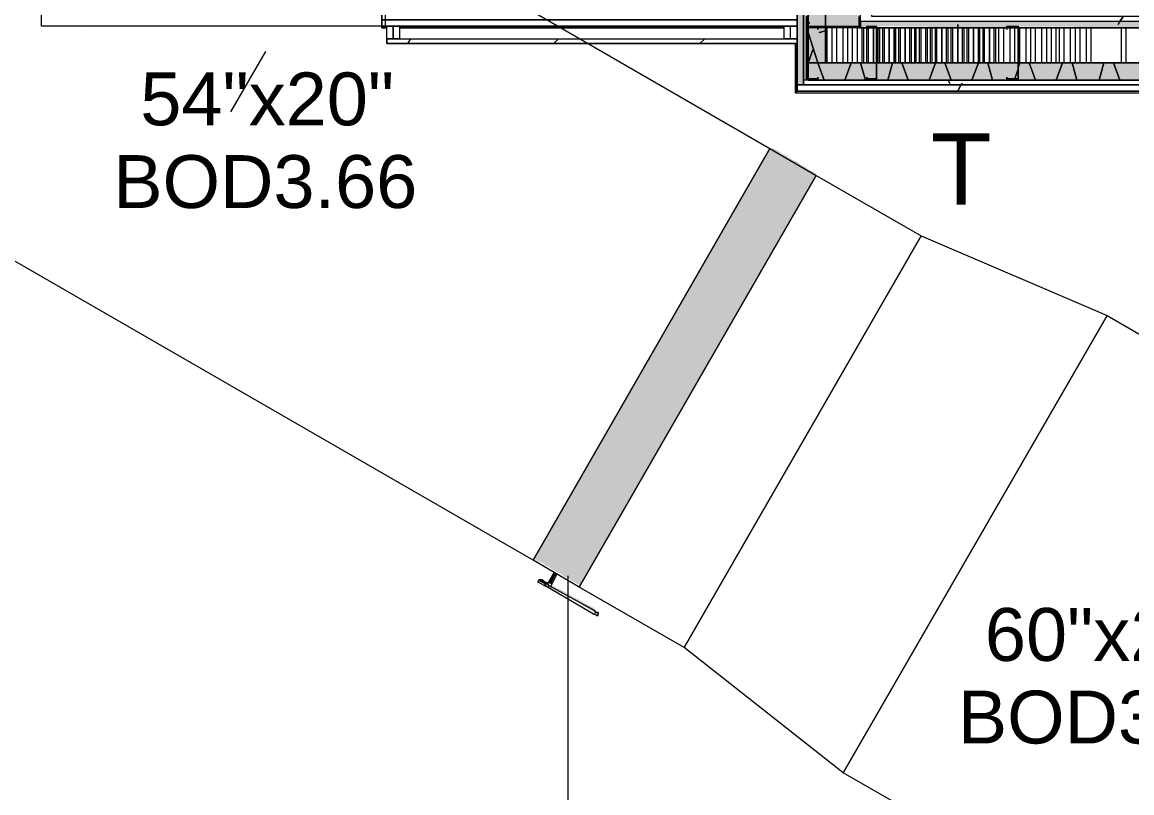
# Model space of a CAD drawing. Header units: metres. Extents: x 39 to 278, y -7 to 151.
# Drawn here: x 49.165 to 52.363, y 40.619 to 42.842 of the extents above; entities that cross this region are included whole.
import ezdxf

# ---------------------------------------------------------------- set-up
doc = ezdxf.new("R2010")
doc.units = ezdxf.units.M
doc.layers.add('HVAC - Ductos', color=5, linetype='Continuous', lineweight=50)
doc.layers.add('PDF_Geometry', color=7, linetype='Continuous', true_color=0xaaaaaa)
doc.layers.add('PDF_Solid Fills', color=7, linetype='Continuous', true_color=0xffffff)
doc.layers.add('PDF_Text', color=7, linetype='Continuous')
doc.styles.add('PDF Helvetica', font='')
doc.styles.get('PDF Helvetica').set_extended_font_data('Helvetica')

msp = doc.modelspace()

# ---------------------------------------------------------------- hatches: boundary and pattern name
at = {"layer": 'HVAC - Ductos', "lineweight": 0, "transparency": 33554559}
msp.add_hatch(color=256, dxfattribs=at).paths.add_polyline_path([(51.3204, 42.4776), (51.3158, 42.473), (51.3067, 42.4547), (51.3021, 42.4501), (51.2883, 42.4225), (51.2837, 42.4179), (51.27, 42.3905), (51.2654, 42.3859), (51.2517, 42.3584), (51.2471, 42.3538), (51.2333, 42.3263), (51.2288, 42.3217), (51.2196, 42.3034), (51.215, 42.2988), (51.2013, 42.2713), (51.1967, 42.2667), (51.1829, 42.2392), (51.1783, 42.2347), (51.1645, 42.2072), (51.16, 42.2026), (51.1463, 42.1751), (51.1417, 42.1705), (51.1279, 42.1429), (51.1233, 42.1384), (51.1141, 42.1201), (51.1096, 42.1155), (51.0958, 42.088), (51.0913, 42.0834), (51.0775, 42.0559), (51.0729, 42.0513), (51.0592, 42.0238), (51.0546, 42.0192), (51.0408, 41.9917), (51.0363, 41.9871), (51.0271, 41.9688), (51.0225, 41.9642), (51.0087, 41.9367), (51.0041, 41.9322), (50.9904, 41.9047), (50.9858, 41.9001), (50.9721, 41.8725), (50.9675, 41.8679), (50.9538, 41.8405), (50.9492, 41.8359), (50.9354, 41.8084), (50.9308, 41.8038), (50.9217, 41.7855), (50.9171, 41.7809), (50.9033, 41.7534), (50.8987, 41.7488), (50.885, 41.7213), (50.8804, 41.7167), (50.8667, 41.6892), (50.8621, 41.6847), (50.8483, 41.6572), (50.8437, 41.6526), (50.8346, 41.6342), (50.83, 41.6296), (50.8162, 41.6021), (50.8117, 41.5975), (50.7979, 41.5701), (50.7933, 41.5655), (50.7796, 41.538), (50.775, 41.5334), (50.7612, 41.5059), (50.7567, 41.5013), (50.7429, 41.4738), (50.7383, 41.4692), (50.7291, 41.4509), (50.7245, 41.4463), (50.7108, 41.4188), (50.7062, 41.4142), (50.6925, 41.3867), (50.6879, 41.3822), (50.6742, 41.3546), (50.6696, 41.3501), (50.6558, 41.3225), (50.6512, 41.3179), (50.6421, 41.2996), (50.6375, 41.2951), (50.665, 41.2813), (50.6696, 41.2768), (50.6879, 41.2676), (50.6925, 41.263), (50.7199, 41.2492), (50.7245, 41.2446), (50.7429, 41.2355), (50.7475, 41.2309), (50.7749, 41.2172), (50.775, 41.2172), (50.775, 41.2217), (50.7842, 41.2401), (50.7887, 41.2446), (50.8025, 41.2722), (50.8071, 41.2768), (50.8208, 41.3042), (50.8254, 41.3088), (50.8391, 41.3363), (50.8437, 41.3409), (50.8575, 41.3684), (50.8621, 41.373), (50.8713, 41.3913), (50.8758, 41.3959), (50.8895, 41.4234), (50.8941, 41.428), (50.9079, 41.4555), (50.9125, 41.4601), (50.9263, 41.4875), (50.9308, 41.4921), (50.9446, 41.5196), (50.9492, 41.5242), (50.9629, 41.5518), (50.9675, 41.5563), (50.9767, 41.5746), (50.9813, 41.5792), (50.995, 41.6067), (50.9995, 41.6113), (51.0133, 41.6388), (51.0179, 41.6434), (51.0317, 41.6709), (51.0363, 41.6755), (51.05, 41.703), (51.0546, 41.7076), (51.0637, 41.7259), (51.0683, 41.7305), (51.0821, 41.758), (51.0867, 41.7625), (51.1004, 41.7901), (51.105, 41.7947), (51.1187, 41.8222), (51.1233, 41.8268), (51.1371, 41.8542), (51.1417, 41.8588), (51.1554, 41.8863), (51.16, 41.8909), (51.1691, 41.9092), (51.1737, 41.9138), (51.1875, 41.9413), (51.1921, 41.9459), (51.2058, 41.9734), (51.2104, 41.978), (51.2242, 42.0055), (51.2288, 42.0101), (51.2425, 42.0375), (51.2471, 42.0421), (51.2563, 42.0605), (51.2608, 42.0651), (51.2745, 42.0926), (51.2791, 42.0972), (51.2929, 42.1247), (51.2975, 42.1292), (51.3113, 42.1567), (51.3158, 42.1613), (51.3296, 42.1888), (51.3342, 42.1934), (51.3479, 42.2209), (51.3525, 42.2255), (51.3617, 42.2438), (51.3663, 42.2484), (51.38, 42.2759), (51.3846, 42.2805), (51.3983, 42.308), (51.4029, 42.3125), (51.4167, 42.3401), (51.4213, 42.3447), (51.435, 42.3722), (51.4395, 42.3768), (51.4533, 42.4042), (51.4487, 42.4088), (51.4304, 42.4179), (51.4258, 42.4225), (51.4075, 42.4317), (51.4029, 42.4363), (51.3754, 42.4501), (51.3708, 42.4547), (51.3525, 42.4638), (51.3479, 42.4684), (51.3296, 42.4776)])
at = {"layer": 'PDF_Solid Fills', "lineweight": 0, "transparency": 33554559}
h = msp.add_hatch(color=256, dxfattribs=at)
h.paths.add_polyline_path([(51.3983, 44.9297), (51.4166, 44.9297), (51.4166, 46.7951), (51.3983, 46.7951)])
h.paths.add_polyline_path([(51.4166, 44.5997), (51.3983, 44.5997), (51.3983, 42.6609), (51.4166, 42.6609)])
h = msp.add_hatch(color=256, dxfattribs=at)
h.paths.add_polyline_path([(51.3983, 44.9297), (51.4166, 44.9297), (51.4166, 46.7951), (51.3983, 46.7951)])
h.paths.add_polyline_path([(51.4166, 44.5997), (51.3983, 44.5997), (51.3983, 42.6609), (51.4166, 42.6609)])
h = msp.add_hatch(color=256, dxfattribs=at)
h.paths.add_polyline_path([(51.4167, 44.9297), (51.4304, 44.9297), (51.4304, 46.6255), (51.4258, 46.6301), (51.4304, 46.7811), (51.4304, 46.7814), (51.4167, 46.7814)])
h.paths.add_polyline_path([(51.4167, 42.6747), (51.4258, 42.6792), (51.4304, 42.8257), (51.4304, 42.8259), (51.4258, 42.8305), (51.4304, 44.5971), (51.4304, 44.5997), (51.4167, 44.5997)])
h = msp.add_hatch(color=256, dxfattribs=at)
h.paths.add_polyline_path([(51.4167, 44.9297), (51.4304, 44.9297), (51.4304, 46.6255), (51.4258, 46.6301), (51.4304, 46.7766), (51.4304, 46.7768), (51.4167, 46.7768)])
h.paths.add_polyline_path([(51.4167, 42.6747), (51.4258, 42.6792), (51.4304, 42.8257), (51.4304, 42.8259), (51.4258, 42.8305), (51.4304, 44.5971), (51.4304, 44.5997), (51.4167, 44.5997), (51.4167, 42.6747)])
h = msp.add_hatch(color=256, dxfattribs=at)
h.paths.add_polyline_path([(51.4304, 46.1947), (51.4808, 46.1947), (51.4808, 46.7309), (51.4304, 46.7309)])
h.paths.add_polyline_path([(51.4304, 44.1643), (51.4808, 44.1643), (51.4808, 44.5997), (51.4304, 44.5997)])
h.paths.add_polyline_path([(51.4304, 42.8305), (51.4808, 42.8305), (51.4808, 44.1597), (51.4304, 44.1597)])
h.paths.add_polyline_path([(51.4808, 42.8259), (51.4304, 42.8259), (51.4304, 42.7251), (51.4808, 42.7251)])
h.paths.add_polyline_path([(51.4304, 44.9297), (51.4808, 44.9297), (51.4808, 46.1901), (51.4304, 46.1901)])
h = msp.add_hatch(color=256, dxfattribs=at)
h.paths.add_polyline_path([(51.4304, 46.1947), (51.4808, 46.1947), (51.4808, 46.7309), (51.4304, 46.7309)])
h.paths.add_polyline_path([(51.4304, 44.1643), (51.4808, 44.1643), (51.4808, 44.5997), (51.4304, 44.5997)])
h.paths.add_polyline_path([(51.4304, 42.8305), (51.4808, 42.8305), (51.4808, 44.1597), (51.4304, 44.1597)])
h.paths.add_polyline_path([(51.4808, 42.8259), (51.4304, 42.8259), (51.4304, 42.7251), (51.4808, 42.7251)])
h.paths.add_polyline_path([(51.4304, 44.9297), (51.4808, 44.9297), (51.4808, 46.1901), (51.4304, 46.1901)])
h = msp.add_hatch(color=256, dxfattribs=at)
h.paths.add_polyline_path([(51.5817, 44.9297), (51.5817, 46.6255), (51.4808, 46.6255), (51.4808, 44.9297)])
h.paths.add_polyline_path([(51.4808, 42.8305), (51.5771, 42.8305), (51.5816, 42.8259), (51.5817, 42.8259), (51.5817, 44.5997), (51.4808, 44.5997)])
h = msp.add_hatch(color=256, dxfattribs=at)
h.paths.add_polyline_path([(51.5817, 44.9297), (51.5817, 46.6255), (51.4808, 46.6255), (51.4808, 44.9297)])
h.paths.add_polyline_path([(51.5817, 44.5997), (51.4808, 44.5997), (51.4808, 42.8305), (51.5817, 42.8305)])
h = msp.add_hatch(color=256, dxfattribs=at)
h.paths.add_polyline_path([(51.4579, 42.8259), (51.4579, 42.8305), (51.4258, 42.8305)])
h.paths.add_polyline_path([(51.4579, 42.6747), (51.4579, 42.6792), (51.4258, 42.6792)])
for color, points in [(256, [(53.25, 42.8305), (53.6276, 42.8259), (53.6305, 42.8259), (53.6305, 42.8305), (53.6579, 42.8305), (54.0309, 42.8259), (54.0338, 42.8259), (54.0338, 42.8305), (54.0659, 42.8305), (54.316, 42.8259), (54.3179, 42.8259), (54.3179, 42.8443), (51.5817, 42.8443), (51.5817, 42.8259), (51.5818, 42.8259), (51.6, 42.8305), (51.6092, 42.8305), (53.2103, 42.8259), (53.2225, 42.8259), (53.2225, 42.8305)]), (256, [(52.4113, 42.8259), (52.4113, 42.8305), (52.4387, 42.8305), (53.2166, 42.8259), (53.2225, 42.8259), (53.2225, 42.8305), (53.25, 42.8305), (54.0278, 42.8259), (54.0338, 42.8259), (54.0338, 42.8305), (54.0659, 42.8305), (54.316, 42.8259), (54.3179, 42.8259), (54.3179, 42.8443), (51.5817, 42.8443), (51.5817, 42.8259), (51.5818, 42.8259), (51.6, 42.8305), (51.6092, 42.8305), (52.0003, 42.8259), (52.0033, 42.8259), (52.0033, 42.8305), (52.0354, 42.8305), (52.4084, 42.8259)]), (256, [(51.4344, 42.6747), (53.6259, 42.6792), (53.6305, 42.6792), (54.4722, 42.6747), (54.4738, 42.6747), (54.4738, 42.7251), (51.4304, 42.7251), (51.4304, 42.6747)]), (1, [(50.6971, 41.2538), (50.6925, 41.2492), (50.6833, 41.2309), (50.6788, 41.2263), (50.6879, 41.2217), (50.6924, 41.2172), (50.6925, 41.2172), (50.6925, 41.2263), (50.7062, 41.2538)]), (1, [(50.6558, 41.2355), (50.6512, 41.2309), (50.6696, 41.2217), (50.6833, 41.2171), (50.6833, 41.2171), (50.6833, 41.2217), (50.6788, 41.2263), (50.6696, 41.2309), (50.665, 41.2355)]), (1, [(50.7291, 41.1988), (50.6925, 41.2171), (50.6788, 41.2171), (50.6879, 41.2125), (50.7245, 41.1942), (50.7291, 41.1896), (50.7658, 41.1713), (50.7704, 41.1667), (50.7796, 41.1621), (50.7842, 41.1576), (50.7933, 41.153), (50.7979, 41.1484), (50.8162, 41.1392), (50.8162, 41.1484), (50.8117, 41.153), (50.775, 41.1713), (50.7704, 41.1759), (50.7337, 41.1942)])]:
    msp.add_hatch(color=color, dxfattribs=at).paths.add_polyline_path(points)
h = msp.add_hatch(color=256, dxfattribs=at)
h.paths.add_polyline_path([(52.0033, 42.8305), (52.0354, 42.8259), (52.0354, 42.8305)])
h.paths.add_polyline_path([(52.0354, 42.6792), (52.0033, 42.6792), (52.0354, 42.6747)])

# ---------------------------------------------------------------- linework, layer by layer
at = {"layer": 'HVAC - Ductos', "lineweight": 0}
for points in [[(48.6254, 44.0359), (51.3204, 42.4776), (50.6375, 41.2905), (47.9379, 42.8488)], [(51.3204, 42.4776), (51.4533, 42.3997), (50.7704, 41.2125), (50.6375, 41.2905)], [(51.4533, 42.3997), (51.7558, 42.2255), (51.0729, 41.0384), (50.7704, 41.2125)], [(51.5313, 40.6763), (51.0729, 41.0384), (51.7558, 42.2255), (52.2921, 41.9963)], [(52.9521, 41.6159), (53.1538, 41.5013), (52.3929, 40.1813), (51.5313, 40.6763), (52.2921, 41.9963), (52.4021, 41.9322), (52.4021, 41.9276), (52.9521, 41.6113), (53.0346, 41.7534), (52.4846, 42.0697), (52.4021, 41.9276), (52.9521, 41.6113)]]:
    msp.add_lwpolyline(points, close=True, dxfattribs=at)
for points in [[(49.3495, 42.8259), (49.3495, 42.8259)], [(49.7666, 42.583), (49.8675, 42.7572)], [(50.7383, 41.2446), (50.7383, 40.5113)]]:
    msp.add_lwpolyline(points, dxfattribs=at)
at = {"layer": 'PDF_Geometry', "lineweight": 0}
for points in [[(54.5059, 42.858), (54.5059, 42.6609), (54.5059, 42.6426), (51.3983, 42.6426), (54.5013, 42.6426), (54.5013, 42.6609), (54.5013, 42.858), (54.5013, 46.5935), (54.5013, 46.7951), (54.5013, 46.8135), (51.3983, 46.8135), (51.6917, 46.8135), (51.6917, 46.818), (51.3937, 46.818), (51.3937, 46.6759), (51.3937, 46.818), (51.3983, 46.8135), (51.3983, 46.7951)], [(51.4167, 44.5997), (51.4167, 42.858), (51.4167, 42.6747), (51.4167, 42.6609), (54.4875, 42.6609), (54.4875, 42.6747), (54.4875, 42.858), (54.4875, 46.5935), (54.4875, 46.7814), (54.4875, 46.7951), (51.4167, 46.7951), (51.4167, 46.7814), (51.4167, 46.5935), (51.4167, 44.9297), (51.4167, 44.5997), (51.3983, 44.5997), (51.6137, 44.5997), (51.6137, 44.9297), (51.6137, 44.5997)], [(51.3983, 44.6822), (49.3449, 44.6822), (51.3983, 44.6822), (51.3983, 44.7739), (49.3449, 44.7739), (49.3449, 44.7922), (51.3983, 44.7922), (51.3983, 44.6684), (49.3449, 44.6684), (49.3449, 42.9543), (50.2112, 42.9543), (50.2112, 42.8305), (49.2212, 42.8305), (49.2212, 42.9543), (49.2212, 46.6301), (49.3449, 46.6301), (50.2158, 46.6301), (50.2158, 46.6668), (50.2342, 46.6668), (50.2342, 46.6301)], [(54.3179, 42.8259), (51.5817, 42.8259), (51.5817, 42.8443), (51.5817, 42.858), (51.5817, 44.5997), (51.4808, 44.5997), (51.4808, 44.5676), (51.4808, 44.1643), (51.4808, 44.5676), (51.4808, 44.5997), (51.4808, 44.9297), (51.5817, 44.9297), (51.5817, 46.5935), (51.5817, 46.6118), (51.5817, 46.6255), (51.5954, 46.6255), (51.4808, 46.6255), (51.4808, 46.5935), (51.4808, 46.1901), (51.4808, 45.7868), (51.4808, 45.3789), (51.4808, 44.9755), (51.4808, 44.9297)], [(54.2859, 46.5935), (54.2859, 46.5981), (51.6137, 46.5981), (51.6137, 46.5935), (51.6137, 44.9297), (51.3983, 44.9297), (51.3983, 44.5997), (51.3983, 42.858), (51.3983, 42.6609), (51.3983, 42.6426), (51.3983, 42.6884), (51.3983, 42.6426), (51.3937, 42.638), (54.5105, 42.638), (54.5105, 42.7801)], [(52.4433, 42.7251), (52.8467, 42.7251), (53.2546, 42.7251), (53.6579, 42.7251), (54.0659, 42.7251), (54.3683, 42.7251), (54.3683, 42.8259), (51.5771, 42.8259), (51.5817, 42.8259), (51.5817, 44.5997), (51.5817, 44.9297)], [(51.4304, 42.6747), (54.4738, 42.6747), (54.4738, 42.6792), (54.4738, 42.6747), (51.4304, 42.6747), (51.4167, 42.6747), (51.4167, 44.5997), (51.4304, 44.5997), (51.4304, 44.5676), (51.4304, 44.1643)], [(51.4304, 42.8305), (51.4304, 42.9451), (51.4304, 43.3484), (51.4304, 43.7563), (51.4304, 44.1597)], [(51.4808, 44.1597), (51.4808, 43.7563), (51.4808, 43.3484), (51.4808, 42.9451), (51.4808, 42.8305)], [(51.3983, 42.858), (51.3983, 42.6609)], [(50.2021, 42.8305), (51.3983, 42.8305), (50.2021, 42.8305)], [(51.38, 42.7938), (51.3617, 42.7938), (51.3617, 42.8305), (51.38, 42.8305)], [(51.4258, 42.8305), (51.4258, 42.8305)], [(51.4258, 42.8259), (51.4258, 42.8259)], [(51.4304, 42.6792), (51.4304, 42.8259)], [(51.4579, 42.8213), (51.4579, 42.8213)], [(51.4808, 42.8259), (51.4808, 42.7251), (51.6275, 42.7251), (52.0354, 42.7251), (52.4387, 42.7251)], [(51.4854, 42.7251), (51.4854, 42.8259)], [(51.4992, 42.7251), (51.4992, 42.8259)], [(51.5129, 42.7251), (51.5129, 42.8259)], [(51.5313, 42.7251), (51.5313, 42.8259)], [(51.545, 42.7251), (51.545, 42.8259)], [(51.5587, 42.7251), (51.5587, 42.8259)], [(51.5725, 42.7251), (51.5725, 42.8259)], [(51.5771, 42.8305), (51.5771, 42.8305)], [(54.3179, 42.8443), (51.5817, 42.8443), (51.5817, 42.8259), (54.3179, 42.8259)], [(51.5863, 42.7251), (51.5863, 42.8259)], [(51.5908, 42.7251), (51.5908, 42.8259)], [(51.6, 42.7251), (51.6, 42.8259)], [(51.6, 42.8213), (51.6, 42.8213)], [(51.6046, 42.7251), (51.6046, 42.8259)], [(51.6275, 42.8259), (51.6275, 42.8259)], [(51.6321, 42.7251), (51.6321, 42.8259)], [(51.6367, 42.7251), (51.6367, 42.8259)], [(51.6458, 42.7251), (51.6458, 42.8259)], [(51.6504, 42.7251), (51.6504, 42.8259)], [(51.6779, 42.7251), (51.6779, 42.8259)], [(51.6917, 42.7251), (51.6917, 42.8259)], [(51.6963, 42.7251), (51.6963, 42.8259)], [(51.7237, 42.7251), (51.7237, 42.8259)], [(51.7283, 42.7251), (51.7283, 42.8259)], [(51.7375, 42.7251), (51.7375, 42.8259)], [(51.7421, 42.7251), (51.7421, 42.8259)], [(51.7513, 42.7251), (51.7513, 42.8259)], [(51.7558, 42.7251), (51.7558, 42.8259)], [(51.7696, 42.7251), (51.7696, 42.8259)], [(51.7742, 42.7251), (51.7742, 42.8259)], [(51.7833, 42.7251), (51.7833, 42.8259)], [(51.7879, 42.7251), (51.7879, 42.8259)], [(51.7971, 42.7251), (51.7971, 42.8259)], [(51.8017, 42.7251), (51.8017, 42.8259)], [(51.8291, 42.7251), (51.8291, 42.8259)], [(51.8337, 42.7251), (51.8337, 42.8259)], [(51.8429, 42.7251), (51.8429, 42.8259)], [(51.8475, 42.7251), (51.8475, 42.8259)], [(51.8613, 42.7251), (51.8613, 42.8259)], [(51.875, 42.7251), (51.875, 42.8259)], [(51.8796, 42.7251), (51.8796, 42.8259)], [(51.8887, 42.7251), (51.8887, 42.8259)], [(51.8933, 42.7251), (51.8933, 42.8259)], [(51.9209, 42.7251), (51.9209, 42.8259)], [(51.9254, 42.7251), (51.9254, 42.8259)], [(51.9346, 42.7251), (51.9346, 42.8259)], [(51.9391, 42.7251), (51.9391, 42.8259)], [(51.9667, 42.7251), (51.9667, 42.8259)], [(51.9713, 42.7251), (51.9713, 42.8259)], [(51.9804, 42.7251), (51.9804, 42.8259)], [(51.9941, 42.7251), (51.9941, 42.8259)], [(52.0033, 42.8213), (52.0033, 42.8213)], [(52.0125, 42.7251), (52.0125, 42.8259)], [(52.0263, 42.7251), (52.0263, 42.8259)], [(52.0354, 42.8259), (52.0354, 42.8259)], [(52.04, 42.7251), (52.04, 42.8259)], [(52.0583, 42.7251), (52.0583, 42.8259)], [(52.0721, 42.7251), (52.0721, 42.8259)], [(52.0859, 42.7251), (52.0859, 42.8259)], [(52.1041, 42.7251), (52.1041, 42.8259)], [(52.1179, 42.7251), (52.1179, 42.8259)], [(52.1317, 42.7251), (52.1317, 42.8259)], [(52.1454, 42.7251), (52.1454, 42.8259)], [(52.1546, 42.7251), (52.1546, 42.8259)], [(52.1683, 42.7251), (52.1683, 42.8259)], [(52.1867, 42.7251), (52.1867, 42.8259)], [(52.2004, 42.7251), (52.2004, 42.8259)], [(52.2141, 42.7251), (52.2141, 42.8259)], [(52.2325, 42.7251), (52.2325, 42.8259)], [(52.2463, 42.7251), (52.2463, 42.8259)], [(52.3333, 42.7251), (52.3333, 42.8259)], [(52.3471, 42.7251), (52.3471, 42.8259)], [(50.2158, 42.7938), (50.2158, 42.7801), (51.3983, 42.7801), (50.2158, 42.7801), (50.2158, 42.7938), (51.3983, 42.7938), (51.3983, 42.7801)], [(50.2525, 42.7938), (51.3617, 42.7938)], [(50.2846, 42.7938), (50.2754, 42.7801)], [(50.7108, 42.7938), (50.6971, 42.7801)], [(51.1325, 42.7938), (51.1187, 42.7801)], [(51.3983, 42.6609), (51.3983, 42.6609)], [(51.4258, 42.6792), (51.4258, 42.6792)], [(51.4579, 42.6838), (51.4579, 42.6838)], [(51.6, 42.6838), (51.6, 42.6838)], [(51.6275, 42.6792), (51.6275, 42.6792)], [(52.0033, 42.6838), (52.0033, 42.6838)], [(52.0354, 42.6792), (52.0354, 42.6792)], [(51.3983, 42.6426), (54.5013, 42.6426), (51.3983, 42.6426)]]:
    msp.add_lwpolyline(points, dxfattribs=at)
for points in [[(51.3983, 42.6426), (54.5013, 42.6426), (54.5059, 42.6426), (54.5059, 42.858), (54.5059, 46.5935), (54.5059, 46.8135), (54.5013, 46.8135), (51.3983, 46.8135), (51.3983, 46.5935), (51.3983, 44.9297), (51.6137, 44.9297), (51.6137, 46.5935), (54.2859, 46.5935), (54.2859, 42.858), (51.6137, 42.858), (51.6137, 44.5997), (51.3983, 44.5997), (51.3983, 42.858)], [(51.3983, 44.9297), (51.3983, 44.5997), (51.3983, 42.6426), (51.3983, 44.5997)], [(51.4167, 44.5997), (51.3983, 44.5997), (51.3983, 42.6609), (51.4167, 42.6609)], [(51.4304, 42.8305), (51.4304, 42.858), (51.4304, 42.9451), (51.4304, 43.3484), (51.4304, 43.7563), (51.4304, 44.1597), (51.4304, 43.7563), (51.4304, 43.3484), (51.4304, 42.9451)], [(51.4808, 44.1597), (51.4808, 43.7563), (51.4808, 43.3484), (51.4808, 42.9451), (51.4808, 42.8305), (51.4808, 42.858), (51.4808, 42.9451), (51.4808, 43.3484), (51.4808, 43.7563)], [(50.2021, 42.8305), (50.2021, 42.9543), (51.3983, 42.9543), (51.3983, 42.9405), (51.3983, 42.8488), (51.3983, 42.8305), (51.3983, 42.9543), (50.2021, 42.9543), (51.3983, 42.9543), (50.2021, 42.9543), (50.2021, 42.9405), (51.3983, 42.9405), (50.2021, 42.9405), (50.2021, 42.8488), (51.3983, 42.8488), (50.2021, 42.8488), (50.2021, 42.8305), (51.3983, 42.8305)], [(51.5771, 42.8305), (51.5771, 42.8259), (51.4258, 42.8259), (51.4258, 42.8305), (51.4258, 42.858), (51.4304, 42.858), (51.4258, 42.858), (51.4258, 42.8305), (51.5771, 42.8305), (51.5771, 42.858)], [(50.2158, 42.8259), (50.2021, 42.8259), (50.2021, 42.8305), (51.3983, 42.8305), (50.2021, 42.8305), (50.2021, 42.8259)], [(50.2158, 42.8305), (50.2342, 42.8305), (50.2342, 42.7938), (50.2158, 42.7938)], [(50.2342, 42.8305), (50.2525, 42.8305), (50.2525, 42.7938), (50.2342, 42.7938)], [(51.3617, 42.8259), (50.2525, 42.8259)], [(51.38, 42.8305), (51.3983, 42.8305), (51.3983, 42.7938), (51.38, 42.7938)], [(51.4258, 42.6747), (51.4258, 42.6792), (51.4258, 42.8259), (51.4258, 42.8305), (51.4579, 42.8305), (51.4579, 42.8213), (51.4579, 42.8259), (51.4258, 42.8259), (51.4258, 42.6792), (51.4579, 42.6792), (51.4579, 42.6838), (51.4579, 42.6747)], [(51.4808, 42.8259), (51.4808, 42.7251), (51.4304, 42.7251), (51.4304, 42.8259), (51.4304, 42.7251), (51.4304, 42.6792), (51.4304, 42.7251), (51.6275, 42.7251), (52.0354, 42.7251), (52.4387, 42.7251), (52.0354, 42.7251), (51.6275, 42.7251), (51.4808, 42.7251)], [(51.6275, 42.8305), (51.6275, 42.8259), (51.6275, 42.6792), (51.6275, 42.6747), (51.6, 42.6747), (51.6, 42.6838), (51.6, 42.6792), (51.6275, 42.6792), (51.6275, 42.8259), (51.6, 42.8259), (51.6, 42.8213), (51.6, 42.8305)], [(51.6183, 42.8259), (51.6183, 42.7251)], [(51.6641, 42.8259), (51.6641, 42.7251)], [(51.6825, 42.8259), (51.6825, 42.7251)], [(51.71, 42.8259), (51.71, 42.7251)], [(51.8154, 42.8259), (51.8154, 42.7251)], [(51.8613, 42.8259), (51.8613, 42.7251)], [(51.9071, 42.8259), (51.9071, 42.7251)], [(51.9529, 42.8259), (51.9529, 42.7251)], [(52.0354, 42.8305), (52.0354, 42.8259), (52.0354, 42.6792), (52.0354, 42.6747), (52.0033, 42.6747), (52.0033, 42.6838), (52.0033, 42.6792), (52.0354, 42.6792), (52.0354, 42.8259), (52.0033, 42.8259), (52.0033, 42.8213), (52.0033, 42.8305)], [(51.3937, 42.638), (51.3937, 42.7801), (51.3937, 42.638), (54.5105, 42.638), (54.5059, 42.6426), (51.3983, 42.6426)], [(54.5013, 42.6609), (51.3983, 42.6609), (51.3983, 42.6426), (54.5013, 42.6426)], [(54.4875, 42.6747), (51.4167, 42.6747), (51.4167, 42.6609), (54.4875, 42.6609)]]:
    msp.add_lwpolyline(points, close=True, dxfattribs=at)
at = {"layer": 'PDF_Geometry', "color": 254, "lineweight": 0, "true_color": 0xeaeaea}
for points in [[(52.3242, 42.8351), (52.3288, 42.8443), (52.3379, 42.858), (52.3288, 42.8443)], [(51.8613, 42.8351), (51.8613, 42.8259)], [(51.8337, 42.6747), (51.8383, 42.6655)], [(51.8704, 42.6609), (51.875, 42.6655), (51.8704, 42.6609), (51.8613, 42.6426)]]:
    msp.add_lwpolyline(points, close=True, dxfattribs=at)
at = {"layer": 'PDF_Geometry', "color": 254, "lineweight": 0, "true_color": 0xdddddd}
for points in [[(51.435, 42.8397), (51.4304, 42.8397)], [(51.4579, 42.7251), (51.4763, 42.6747), (51.4579, 42.7251), (51.4304, 42.8121)], [(51.4808, 42.8167), (51.4625, 42.8121)], [(51.4441, 42.7617), (51.4304, 42.7251)], [(51.5541, 42.7251), (51.5358, 42.6747)], [(51.5817, 42.7251), (51.5954, 42.6747)], [(51.6733, 42.7251), (51.6596, 42.6747)], [(51.7008, 42.7251), (51.7191, 42.6747)], [(51.7971, 42.7251), (51.7788, 42.6747)], [(51.8245, 42.7251), (51.8429, 42.6747)], [(51.9209, 42.7251), (51.9025, 42.6747)], [(51.9483, 42.7251), (51.9621, 42.6747)], [(52.04, 42.7251), (52.0354, 42.7113)], [(52.0675, 42.7251), (52.0859, 42.6747)], [(52.1637, 42.7251), (52.1454, 42.6747)], [(52.1913, 42.7251), (52.205, 42.6747)], [(52.2829, 42.7251), (52.2691, 42.6747)], [(52.3104, 42.7251), (52.3288, 42.6747)], [(52.0354, 42.7067), (52.0263, 42.6792)]]:
    msp.add_lwpolyline(points, close=True, dxfattribs=at)
at = {"layer": 'PDF_Geometry', "color": 254, "lineweight": 0, "true_color": 0xd2d2d2}
msp.add_lwpolyline([(51.6275, 42.7755), (51.6275, 42.7755)], dxfattribs=at)
at = {"layer": 'PDF_Geometry', "color": 254, "lineweight": 0, "true_color": 0xdddddd}
msp.add_lwpolyline([(51.4304, 42.7251), (51.4304, 42.7251)], dxfattribs=at)
msp.add_lwpolyline([(51.4304, 42.7251), (51.4304, 42.7251)], dxfattribs=at)
at = {"layer": 'PDF_Geometry', "color": 254, "lineweight": 0, "true_color": 0xeaeaea}
msp.add_lwpolyline([(51.9987, 42.6747), (51.9987, 42.6747)], dxfattribs=at)
msp.add_lwpolyline([(51.9987, 42.6747), (51.9987, 42.6747)], dxfattribs=at)
at = {"layer": 'PDF_Geometry', "color": 1, "lineweight": 0}
for points in [[(50.6971, 41.2538), (50.6788, 41.2217), (50.6833, 41.2171), (50.6788, 41.2125)], [(50.8117, 41.1346), (50.8162, 41.1346), (50.8208, 41.1301), (50.8254, 41.1301), (50.8208, 41.1301), (50.8162, 41.1346), (50.8117, 41.1346), (50.6788, 41.2125), (50.6742, 41.2171), (50.6696, 41.2171), (50.6742, 41.2171), (50.6788, 41.2125), (50.6512, 41.2263), (50.6558, 41.2355), (50.6788, 41.2217), (50.6742, 41.2217), (50.6742, 41.2263), (50.6742, 41.2217), (50.6788, 41.2217), (50.6833, 41.2171), (50.8162, 41.1438), (50.8162, 41.1392), (50.8208, 41.1392), (50.8254, 41.1392), (50.8254, 41.1346), (50.8254, 41.1392), (50.8208, 41.1392), (50.8162, 41.1392), (50.8162, 41.1438)], [(50.6742, 41.2263), (50.6696, 41.2171)], [(50.6879, 41.2125), (50.7062, 41.2492)], [(50.8208, 41.1301), (50.8254, 41.1301), (50.8208, 41.1301)], [(50.8254, 41.1346), (50.8254, 41.1346)], [(50.8254, 41.1301), (50.8254, 41.1346)]]:
    msp.add_lwpolyline(points, dxfattribs=at)

# ---------------------------------------------------------------- texts
at = {"layer": 'PDF_Text', "lineweight": 0, "attachment_point": 4, "style": 'PDF Helvetica'}
for s, insert, char_height in [('54"x20"', (49.5058, 42.6195), 0.15247), ('T', (51.7839, 42.4187), 0.2055), ('BOD3.66', (49.4279, 42.3811), 0.15247), ('60"x20"', (51.9397, 41.0748), 0.15247), ('BOD3.66', (51.8618, 40.8365), 0.15247)]:
    msp.add_mtext(s, dxfattribs=dict(at, insert=insert, char_height=char_height))

doc.saveas('drawing.dxf')
